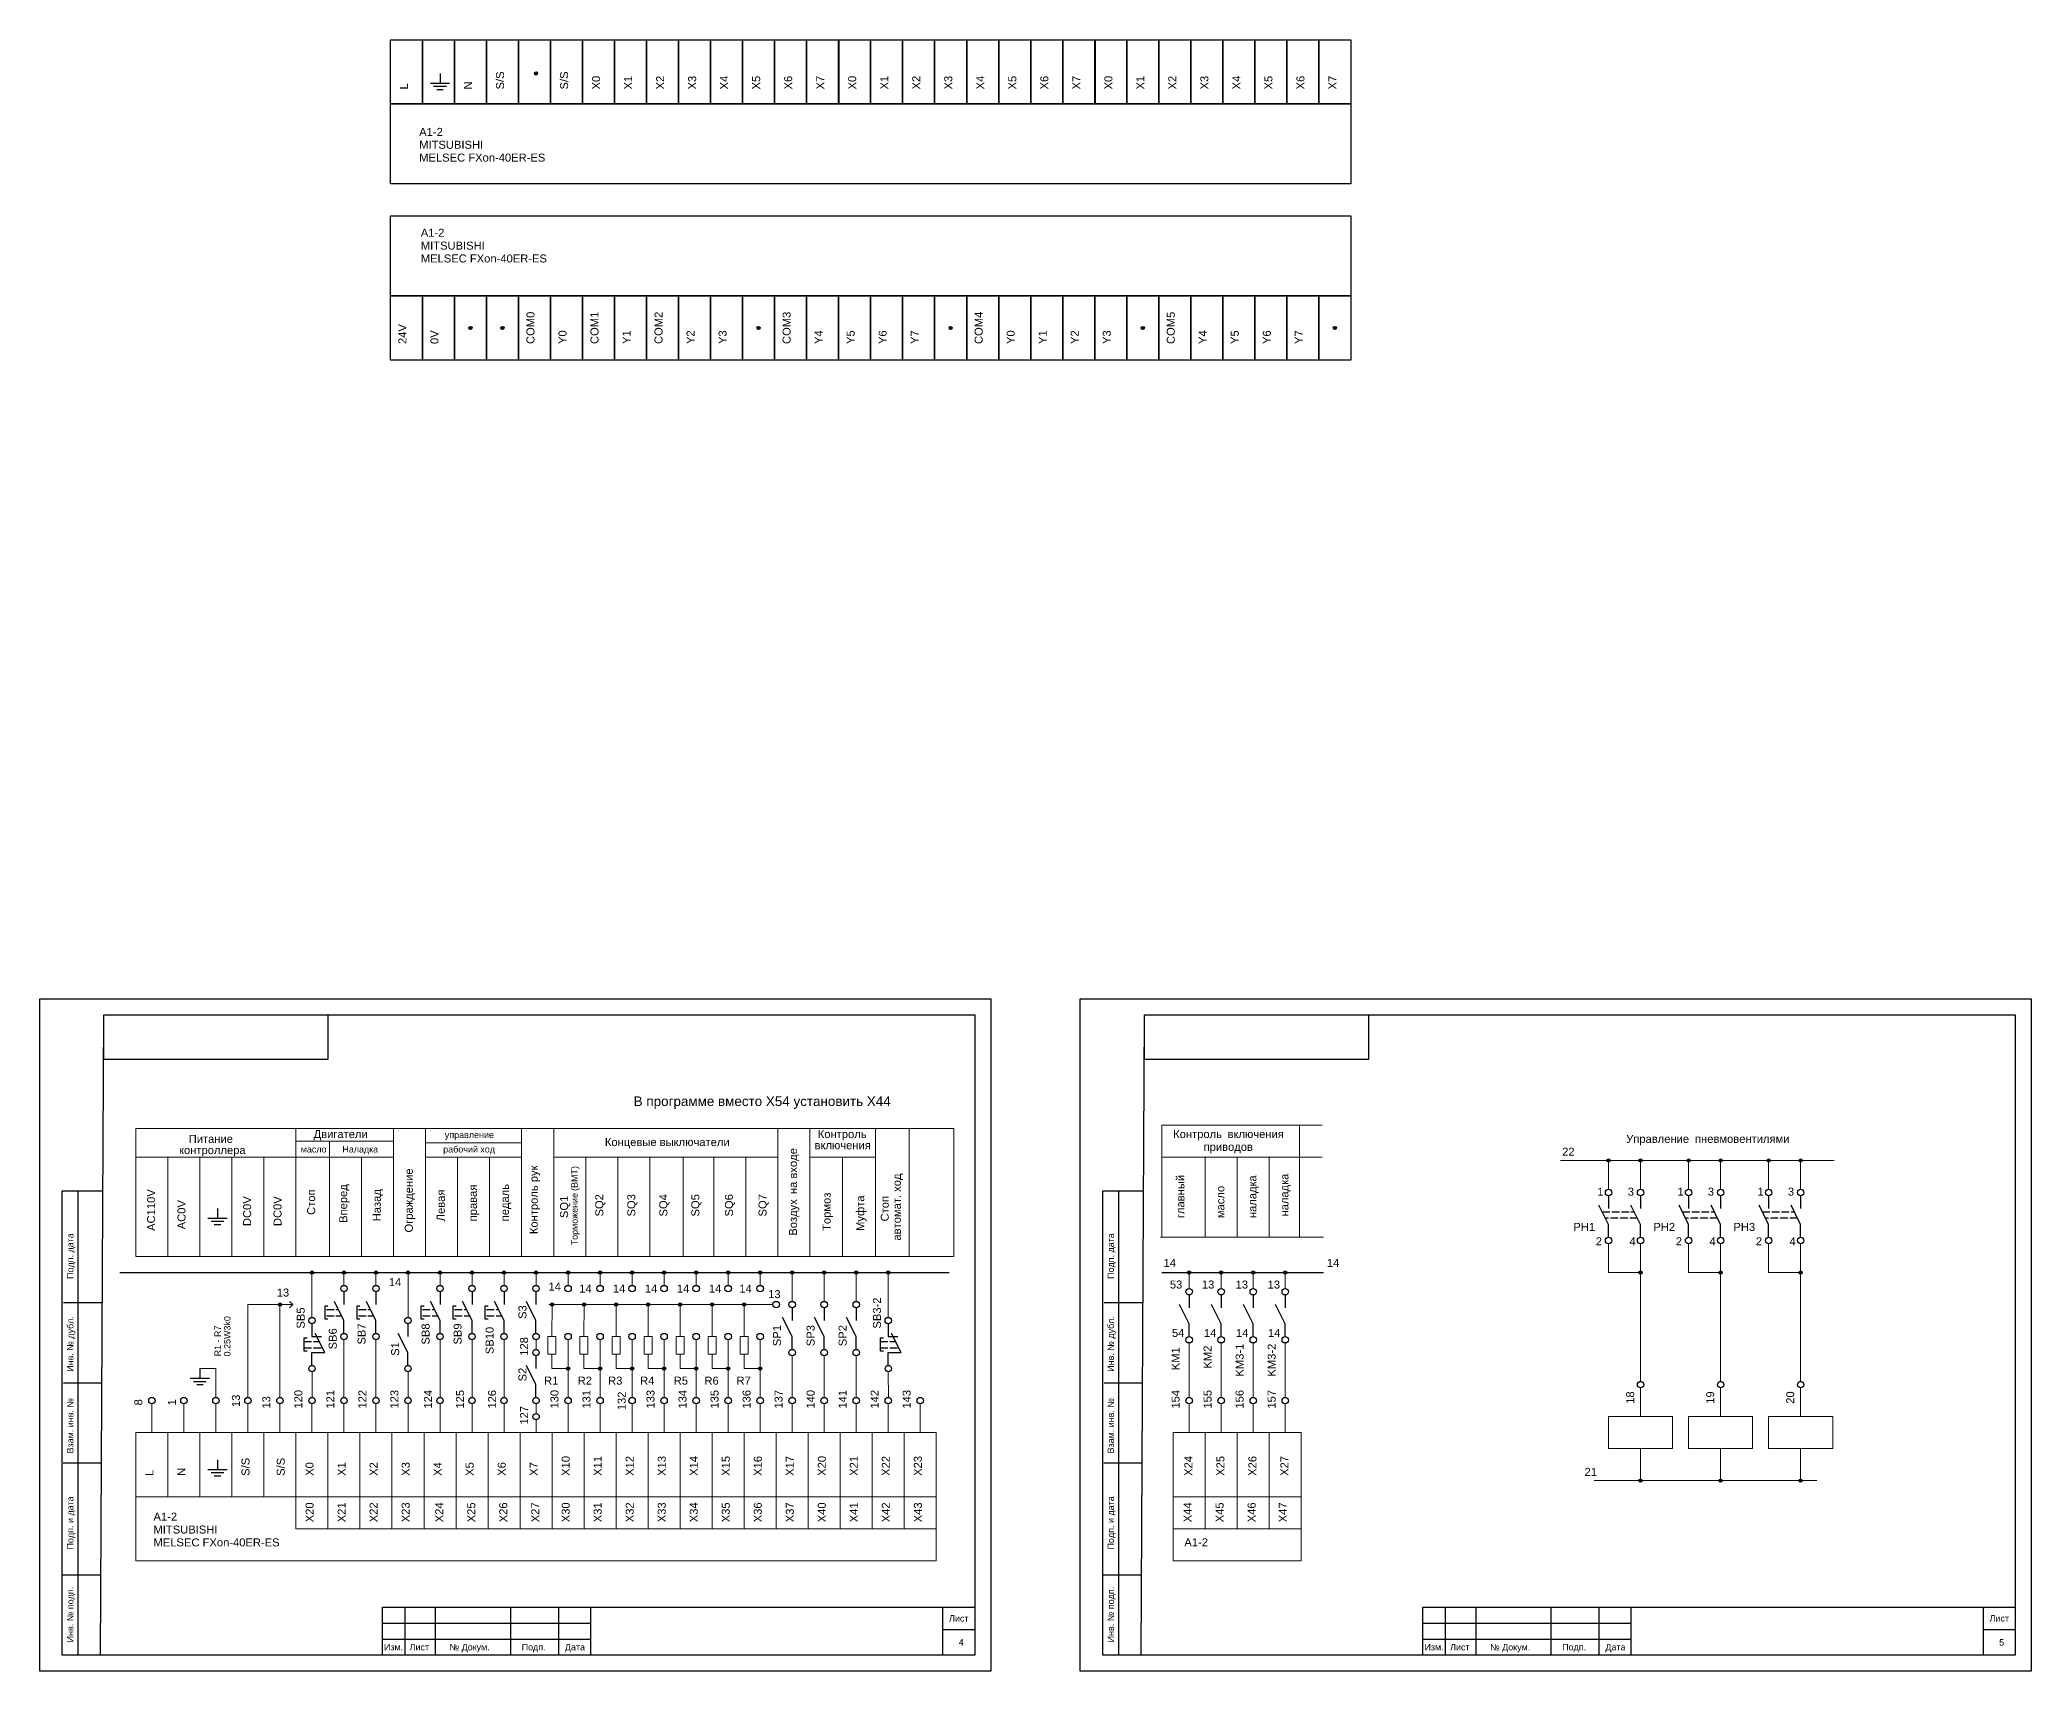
# Model space of a CAD drawing. Header units: millimetres. Extents: x 1674 to 4572, y 3039 to 4124.
# Drawn here: x 2651 to 3273, y 3614 to 4124 of the extents above; entities that cross this region are included whole.
import ezdxf

# ---------------------------------------------------------------- set-up
doc = ezdxf.new("R2010")
doc.units = ezdxf.units.MM
doc.linetypes.add('ACAD_ISO02W100', pattern=[15, 12, -3])
for name, color, linetype, lineweight in [('Аппаратура', 7, 'Continuous', 20), ('Маркировка', 7, 'Continuous', 25), ('Рамки', 7, 'Continuous', 25)]:
    doc.layers.add(name, color=color, linetype=linetype, lineweight=lineweight)
doc.styles.get("Standard").update_dxf_attribs({"font": 'arial.ttf'})

msp = doc.modelspace()

# ---------------------------------------------------------------- hatches: boundary and pattern name
h = msp.add_hatch(color=256)
h.dxf.hatch_style = 1
h.paths.add_polyline_path([(2806.5, 4113.5, 1), (2805.5, 4113.5, 1)])
h = msp.add_hatch(color=256)
h.dxf.hatch_style = 1
h.paths.add_polyline_path([(2786, 4034, 1), (2785, 4034, 1)])
h = msp.add_hatch(color=256)
h.dxf.hatch_style = 1
h.paths.add_polyline_path([(2796, 4034, 1), (2795, 4034, 1)])
h = msp.add_hatch(color=256)
h.dxf.hatch_style = 1
h.paths.add_polyline_path([(2876, 4034, 1), (2875, 4034, 1)])
h = msp.add_hatch(color=256)
h.dxf.hatch_style = 1
h.paths.add_polyline_path([(2936, 4034, 1), (2935, 4034, 1)])
h = msp.add_hatch(color=256)
h.dxf.hatch_style = 1
h.paths.add_polyline_path([(2996, 4034, 1), (2995, 4034, 1)])
h = msp.add_hatch(color=256)
h.dxf.hatch_style = 1
h.paths.add_polyline_path([(3056, 4034, 1), (3055, 4034, 1)])
h = msp.add_hatch(color=256)
h.dxf.hatch_style = 1
h.paths.add_polyline_path([(3141.5, 3774, 1), (3140.5, 3774, 1)])
h = msp.add_hatch(color=256)
h.dxf.hatch_style = 1
h.paths.add_polyline_path([(3151.5, 3774, 1), (3150.5, 3774, 1)])
h = msp.add_hatch(color=256)
h.dxf.hatch_style = 1
h.paths.add_polyline_path([(3166.5, 3774, 1), (3165.5, 3774, 1)])
h = msp.add_hatch(color=256)
h.dxf.hatch_style = 1
h.paths.add_polyline_path([(3176.5, 3774, 1), (3175.5, 3774, 1)])
h = msp.add_hatch(color=256)
h.dxf.hatch_style = 1
h.paths.add_polyline_path([(3191.5, 3774, 1), (3190.5, 3774, 1)])
h = msp.add_hatch(color=256)
h.dxf.hatch_style = 1
h.paths.add_polyline_path([(3201.5, 3774, 1), (3200.5, 3774, 1)])
h = msp.add_hatch(color=256)
h.dxf.hatch_style = 1
h.paths.add_polyline_path([(2736.5, 3739, 1), (2735.5, 3739, 1)])
h = msp.add_hatch(color=256)
h.dxf.hatch_style = 1
h.paths.add_polyline_path([(2746.5, 3739, 1), (2745.5, 3739, 1)])
h = msp.add_hatch(color=256)
h.dxf.hatch_style = 1
h.paths.add_polyline_path([(2756.5, 3739, 1), (2755.5, 3739, 1)])
h = msp.add_hatch(color=256)
h.dxf.hatch_style = 1
h.paths.add_polyline_path([(2766.5, 3739, 1), (2765.5, 3739, 1)])
h = msp.add_hatch(color=256)
h.dxf.hatch_style = 1
h.paths.add_polyline_path([(2776.5, 3739, 1), (2775.5, 3739, 1)])
h = msp.add_hatch(color=256)
h.dxf.hatch_style = 1
h.paths.add_polyline_path([(2786.5, 3739, 1), (2785.5, 3739, 1)])
h = msp.add_hatch(color=256)
h.dxf.hatch_style = 1
h.paths.add_polyline_path([(2796.5, 3739, 1), (2795.5, 3739, 1)])
h = msp.add_hatch(color=256)
h.dxf.hatch_style = 1
h.paths.add_polyline_path([(2806.5, 3739, 1), (2805.5, 3739, 1)])
h = msp.add_hatch(color=256)
h.dxf.hatch_style = 1
h.paths.add_polyline_path([(2816.5, 3739, 1), (2815.5, 3739, 1)])
h = msp.add_hatch(color=256)
h.dxf.hatch_style = 1
h.paths.add_polyline_path([(2826.5, 3739, 1), (2825.5, 3739, 1)])
h = msp.add_hatch(color=256)
h.dxf.hatch_style = 1
h.paths.add_polyline_path([(2836.5, 3739, 1), (2835.5, 3739, 1)])
h = msp.add_hatch(color=256)
h.dxf.hatch_style = 1
h.paths.add_polyline_path([(2846.5, 3739, 1), (2845.5, 3739, 1)])
h = msp.add_hatch(color=256)
h.dxf.hatch_style = 1
h.paths.add_polyline_path([(2856.5, 3739, 1), (2855.5, 3739, 1)])
h = msp.add_hatch(color=256)
h.dxf.hatch_style = 1
h.paths.add_polyline_path([(2866.5, 3739, 1), (2865.5, 3739, 1)])
h = msp.add_hatch(color=256)
h.dxf.hatch_style = 1
h.paths.add_polyline_path([(2876.5, 3739, 1), (2875.5, 3739, 1)])
h = msp.add_hatch(color=256)
h.dxf.hatch_style = 1
h.paths.add_polyline_path([(2886.5, 3739, 1), (2885.5, 3739, 1)])
h = msp.add_hatch(color=256)
h.dxf.hatch_style = 1
h.paths.add_polyline_path([(2896.5, 3739, 1), (2895.5, 3739, 1)])
h = msp.add_hatch(color=256)
h.dxf.hatch_style = 1
h.paths.add_polyline_path([(2906.5, 3739, 1), (2905.5, 3739, 1)])
h = msp.add_hatch(color=256)
h.dxf.hatch_style = 1
h.paths.add_polyline_path([(2916.5, 3739, 1), (2915.5, 3739, 1)])
h = msp.add_hatch(color=256)
h.dxf.hatch_style = 1
h.paths.add_polyline_path([(3010.5, 3739, 1), (3009.5, 3739, 1)])
h = msp.add_hatch(color=256)
h.dxf.hatch_style = 1
h.paths.add_polyline_path([(3020.5, 3739, 1), (3019.5, 3739, 1)])
h = msp.add_hatch(color=256)
h.dxf.hatch_style = 1
h.paths.add_polyline_path([(3030.5, 3739, 1), (3029.5, 3739, 1)])
h = msp.add_hatch(color=256)
h.dxf.hatch_style = 1
h.paths.add_polyline_path([(3040.5, 3739, 1), (3039.5, 3739, 1)])
h = msp.add_hatch(color=256)
h.dxf.hatch_style = 1
h.paths.add_polyline_path([(3151.5, 3739, 1), (3150.5, 3739, 1)])
h = msp.add_hatch(color=256)
h.dxf.hatch_style = 1
h.paths.add_polyline_path([(3176.5, 3739, 1), (3175.5, 3739, 1)])
h = msp.add_hatch(color=256)
h.dxf.hatch_style = 1
h.paths.add_polyline_path([(3201.5, 3739, 1), (3200.5, 3739, 1)])
h = msp.add_hatch(color=256)
h.dxf.hatch_style = 1
h.paths.add_polyline_path([(2726.5, 3729, 1), (2725.5, 3729, 1)])
h = msp.add_hatch(color=256)
h.dxf.hatch_style = 1
h.paths.add_polyline_path([(2811.5, 3729, 1), (2810.5, 3729, 1)])
h = msp.add_hatch(color=256)
h.dxf.hatch_style = 1
h.paths.add_polyline_path([(2821.5, 3729, 1), (2820.5, 3729, 1)])
h = msp.add_hatch(color=256)
h.dxf.hatch_style = 1
h.paths.add_polyline_path([(2831.5, 3729, 1), (2830.5, 3729, 1)])
h = msp.add_hatch(color=256)
h.dxf.hatch_style = 1
h.paths.add_polyline_path([(2841.5, 3729, 1), (2840.5, 3729, 1)])
h = msp.add_hatch(color=256)
h.dxf.hatch_style = 1
h.paths.add_polyline_path([(2851.5, 3729, 1), (2850.5, 3729, 1)])
h = msp.add_hatch(color=256)
h.dxf.hatch_style = 1
h.paths.add_polyline_path([(2861.5, 3729, 1), (2860.5, 3729, 1)])
h = msp.add_hatch(color=256)
h.dxf.hatch_style = 1
h.paths.add_polyline_path([(2871.5, 3729, 1), (2870.5, 3729, 1)])
h = msp.add_hatch(color=256)
h.dxf.hatch_style = 1
h.paths.add_polyline_path([(2816.5, 3709, 1), (2815.5, 3709, 1)])
h = msp.add_hatch(color=256)
h.dxf.hatch_style = 1
h.paths.add_polyline_path([(2826.5, 3709, 1), (2825.5, 3709, 1)])
h = msp.add_hatch(color=256)
h.dxf.hatch_style = 1
h.paths.add_polyline_path([(2836.5, 3709, 1), (2835.5, 3709, 1)])
h = msp.add_hatch(color=256)
h.dxf.hatch_style = 1
h.paths.add_polyline_path([(2846.5, 3709, 1), (2845.5, 3709, 1)])
h = msp.add_hatch(color=256)
h.dxf.hatch_style = 1
h.paths.add_polyline_path([(2856.5, 3709, 1), (2855.5, 3709, 1)])
h = msp.add_hatch(color=256)
h.dxf.hatch_style = 1
h.paths.add_polyline_path([(2866.5, 3709, 1), (2865.5, 3709, 1)])
h = msp.add_hatch(color=256)
h.dxf.hatch_style = 1
h.paths.add_polyline_path([(2876.5, 3709, 1), (2875.5, 3709, 1)])
h = msp.add_hatch(color=256)
h.dxf.hatch_style = 1
h.paths.add_polyline_path([(3151.5, 3674, 1), (3150.5, 3674, 1)])
h = msp.add_hatch(color=256)
h.dxf.hatch_style = 1
h.paths.add_polyline_path([(3176.5, 3674, 1), (3175.5, 3674, 1)])
h = msp.add_hatch(color=256)
h.dxf.hatch_style = 1
h.paths.add_polyline_path([(3201.5, 3674, 1), (3200.5, 3674, 1)])

# ---------------------------------------------------------------- linework, layer by layer
at = {"lineweight": 40}
for p, q in [((2900.5, 4124), (2900.5, 4104)), ((2980.5, 4124), (2980.5, 4104))]:
    msp.add_line(p, q, dxfattribs=at)
for p, q in [((2776, 4113.5), (2776, 4110.5)), ((2773, 4110.5), (2779, 4110.5)), ((2774, 4109.5), (2778, 4109.5)), ((2775, 4108.5), (2777, 4108.5)), ((2706.5, 3759), (2706.5, 3756)), ((3141, 3754), (3138, 3760)), ((3141, 3763), (3141, 3759)), ((3151, 3754), (3148, 3760)), ((3151, 3763), (3151, 3759)), ((3166, 3754), (3163, 3760)), ((3166, 3763), (3166, 3759)), ((3176, 3754), (3173, 3760)), ((3176, 3763), (3176, 3759)), ((3191, 3754), (3188, 3760)), ((3191, 3763), (3191, 3759)), ((3201, 3754), (3198, 3760)), ((3201, 3763), (3201, 3759)), ((2703.5, 3756), (2709.5, 3756)), ((2704.5, 3755), (2708.5, 3755)), ((2705.5, 3754), (2707.5, 3754)), ((3141, 3750), (3141, 3754)), ((3151, 3750), (3151, 3754)), ((3166, 3750), (3166, 3754)), ((3176, 3750), (3176, 3754)), ((3191, 3750), (3191, 3754)), ((3201, 3750), (3201, 3754)), ((2676, 3739), (2935, 3739)), ((3001.5, 3739), (3052, 3739)), ((2746, 3733), (2746, 3729)), ((2756, 3733), (2756, 3729)), ((2776, 3733), (2776, 3729)), ((2786, 3733), (2786, 3729)), ((2796, 3733), (2796, 3729)), ((2805.98, 3733), (2805.98, 3729)), ((3010, 3732), (3010, 3728)), ((3020, 3732), (3020, 3728)), ((3030, 3732), (3030, 3728)), ((3040, 3732), (3040, 3728)), ((2741, 3728.5), (2740, 3728.5)), ((2740, 3728.5), (2740, 3724.5)), ((2746, 3724), (2743, 3730)), ((2751, 3728.5), (2750, 3728.5)), ((2750, 3728.5), (2750, 3724.5)), ((2756, 3724), (2753, 3730)), ((2771, 3728.5), (2770, 3728.5)), ((2770, 3728.5), (2770, 3724.5)), ((2776, 3724), (2773, 3730)), ((2781, 3728.5), (2780, 3728.5)), ((2780, 3728.5), (2780, 3724.5)), ((2786, 3724), (2783, 3730)), ((2791, 3728.5), (2790, 3728.5)), ((2790, 3728.5), (2790, 3724.5)), ((2796, 3724), (2793, 3730)), ((2805.98, 3724), (2802.98, 3730)), ((2886, 3728), (2886, 3724)), ((2896, 3728), (2896, 3724)), ((2906, 3728), (2906, 3724)), ((3010, 3723), (3007, 3729)), ((3020, 3723), (3017, 3729)), ((3030, 3723), (3027, 3729)), ((3040, 3723), (3037, 3729)), ((2736, 3723), (2736, 3719)), ((2740, 3714), (2737, 3720)), ((2740, 3724.5), (2741, 3724.5)), ((2746, 3720), (2746, 3724)), ((2750, 3724.5), (2751, 3724.5)), ((2756, 3720), (2756, 3724)), ((2765.98, 3714), (2762.98, 3720)), ((2765.98, 3723), (2765.98, 3719)), ((2770, 3724.5), (2771, 3724.5)), ((2776, 3720), (2776, 3724)), ((2780, 3724.5), (2781, 3724.5)), ((2786, 3720), (2786, 3724)), ((2790, 3724.5), (2791, 3724.5)), ((2796, 3720), (2796, 3724)), ((2805.98, 3720), (2805.98, 3724)), ((2886, 3719), (2883, 3725)), ((2896, 3719), (2893, 3725)), ((2906, 3719), (2903, 3725)), ((2916, 3723), (2916, 3719)), ((2920, 3714), (2917, 3720)), ((3010, 3719), (3010, 3723)), ((3020, 3719), (3020, 3723)), ((3030, 3719), (3030, 3723)), ((3040, 3719), (3040, 3723)), ((2734.5, 3718.5), (2733.5, 3718.5)), ((2733.5, 3718.5), (2733.5, 3714.5)), ((2733.5, 3714.5), (2734.5, 3714.5)), ((2736, 3719), (2739, 3719)), ((2736, 3710), (2736, 3714)), ((2736, 3714), (2740, 3714)), ((2765.98, 3710), (2765.98, 3714)), ((2886, 3715), (2886, 3719)), ((2896, 3715), (2896, 3719)), ((2906, 3715), (2906, 3719)), ((2914.5, 3718.5), (2913.5, 3718.5)), ((2913.5, 3718.5), (2913.5, 3714.5)), ((2913.5, 3714.5), (2914.5, 3714.5)), ((2916, 3719), (2919, 3719)), ((2916, 3710), (2916, 3714)), ((2916, 3714), (2920, 3714)), ((2701, 3709), (2701, 3706)), ((2805.98, 3704), (2802.98, 3710)), ((2805.98, 3713), (2805.98, 3709)), ((2698, 3706), (2704, 3706)), ((2699, 3705), (2703, 3705)), ((2700, 3704), (2702, 3704)), ((2805.98, 3700), (2805.98, 3704)), ((2703.5, 3677.5), (2709.5, 3677.5)), ((2704.5, 3676.5), (2708.5, 3676.5)), ((2706.5, 3680.5), (2706.5, 3677.5)), ((2705.5, 3675.5), (2707.5, 3675.5))]:
    msp.add_line(p, q)
at = {"linetype": 'ACAD_ISO02W100', "ltscale": 0.2}
for p, q in [((2740.5, 3727.5), (2744.25, 3727.5)), ((2750.5, 3727.5), (2754.25, 3727.5)), ((2770.5, 3727.5), (2774.25, 3727.5)), ((2780.5, 3727.5), (2784.25, 3727.5)), ((2790.5, 3727.5), (2794.25, 3727.5)), ((2740.5, 3725.5), (2745.25, 3725.5)), ((2750.5, 3725.5), (2755.25, 3725.5)), ((2770.5, 3725.5), (2775.25, 3725.5)), ((2780.5, 3725.5), (2785.25, 3725.5)), ((2790.5, 3725.5), (2795.25, 3725.5)), ((2733.5, 3717.5), (2738.25, 3717.5)), ((2733.5, 3715.5), (2739.25, 3715.5)), ((2913.5, 3717.5), (2918.25, 3717.5)), ((2913.5, 3715.5), (2919.25, 3715.5))]:
    msp.add_line(p, q, dxfattribs=at)
for points in [[(2760.5, 4124), (2770.5, 4124), (2770.5, 4104), (2760.5, 4104)], [(2770.5, 4124), (2780.5, 4124), (2780.5, 4104), (2770.5, 4104)], [(2780.5, 4124), (2790.5, 4124), (2790.5, 4104), (2780.5, 4104)], [(2790.5, 4124), (2800.5, 4124), (2800.5, 4104), (2790.5, 4104)], [(2800.5, 4124), (2810.5, 4124), (2810.5, 4104), (2800.5, 4104)], [(2810.5, 4124), (2820.5, 4124), (2820.5, 4104), (2810.5, 4104)], [(2820.5, 4124), (2830.5, 4124), (2830.5, 4104), (2820.5, 4104)], [(2830.5, 4124), (2840.5, 4124), (2840.5, 4104), (2830.5, 4104)], [(2840.5, 4124), (2850.5, 4124), (2850.5, 4104), (2840.5, 4104)], [(2850.5, 4124), (2860.5, 4124), (2860.5, 4104), (2850.5, 4104)], [(2860.5, 4124), (2870.5, 4124), (2870.5, 4104), (2860.5, 4104)], [(2870.5, 4124), (2880.5, 4124), (2880.5, 4104), (2870.5, 4104)], [(2880.5, 4124), (2890.5, 4124), (2890.5, 4104), (2880.5, 4104)], [(2890.5, 4124), (2900.5, 4124), (2900.5, 4104), (2890.5, 4104)], [(2900.5, 4124), (2910.5, 4124), (2910.5, 4104), (2900.5, 4104)], [(2910.5, 4124), (2920.5, 4124), (2920.5, 4104), (2910.5, 4104)], [(2920.5, 4124), (2930.5, 4124), (2930.5, 4104), (2920.5, 4104)], [(2930.5, 4124), (2940.5, 4124), (2940.5, 4104), (2930.5, 4104)], [(2940.5, 4124), (2950.5, 4124), (2950.5, 4104), (2940.5, 4104)], [(2950.5, 4124), (2960.5, 4124), (2960.5, 4104), (2950.5, 4104)], [(2960.5, 4124), (2970.5, 4124), (2970.5, 4104), (2960.5, 4104)], [(2970.5, 4124), (2980.5, 4124), (2980.5, 4104), (2970.5, 4104)], [(2980.5, 4124), (2990.5, 4124), (2990.5, 4104), (2980.5, 4104)], [(2990.5, 4124), (3000.5, 4124), (3000.5, 4104), (2990.5, 4104)], [(3000.5, 4124), (3010.5, 4124), (3010.5, 4104), (3000.5, 4104)], [(3010.5, 4124), (3020.5, 4124), (3020.5, 4104), (3010.5, 4104)], [(3020.5, 4124), (3030.5, 4124), (3030.5, 4104), (3020.5, 4104)], [(3030.5, 4124), (3040.5, 4124), (3040.5, 4104), (3030.5, 4104)], [(3040.5, 4124), (3050.5, 4124), (3050.5, 4104), (3040.5, 4104)], [(3050.5, 4124), (3060.5, 4124), (3060.5, 4104), (3050.5, 4104)], [(2760.5, 4104), (3060.5, 4104), (3060.5, 4079), (2760.5, 4079)], [(3060.5, 4044), (2760.5, 4044), (2760.5, 4069), (3060.5, 4069)], [(2770.5, 4024), (2760.5, 4024), (2760.5, 4044), (2770.5, 4044)], [(2780.5, 4024), (2770.5, 4024), (2770.5, 4044), (2780.5, 4044)], [(2790.5, 4024), (2780.5, 4024), (2780.5, 4044), (2790.5, 4044)], [(2800.5, 4024), (2790.5, 4024), (2790.5, 4044), (2800.5, 4044)], [(2810.5, 4024), (2800.5, 4024), (2800.5, 4044), (2810.5, 4044)], [(2820.5, 4024), (2810.5, 4024), (2810.5, 4044), (2820.5, 4044)], [(2830.5, 4024), (2820.5, 4024), (2820.5, 4044), (2830.5, 4044)], [(2840.5, 4024), (2830.5, 4024), (2830.5, 4044), (2840.5, 4044)], [(2850.5, 4024), (2840.5, 4024), (2840.5, 4044), (2850.5, 4044)], [(2860.5, 4024), (2850.5, 4024), (2850.5, 4044), (2860.5, 4044)], [(2870.5, 4024), (2860.5, 4024), (2860.5, 4044), (2870.5, 4044)], [(2880.5, 4024), (2870.5, 4024), (2870.5, 4044), (2880.5, 4044)], [(2890.5, 4024), (2880.5, 4024), (2880.5, 4044), (2890.5, 4044)], [(2900.5, 4024), (2890.5, 4024), (2890.5, 4044), (2900.5, 4044)], [(2910.5, 4024), (2900.5, 4024), (2900.5, 4044), (2910.5, 4044)], [(2920.5, 4024), (2910.5, 4024), (2910.5, 4044), (2920.5, 4044)], [(2930.5, 4024), (2920.5, 4024), (2920.5, 4044), (2930.5, 4044)], [(2940.5, 4024), (2930.5, 4024), (2930.5, 4044), (2940.5, 4044)], [(2950.5, 4024), (2940.5, 4024), (2940.5, 4044), (2950.5, 4044)], [(2960.5, 4024), (2950.5, 4024), (2950.5, 4044), (2960.5, 4044)], [(2970.5, 4024), (2960.5, 4024), (2960.5, 4044), (2970.5, 4044)], [(2980.5, 4024), (2970.5, 4024), (2970.5, 4044), (2980.5, 4044)], [(2990.5, 4024), (2980.5, 4024), (2980.5, 4044), (2990.5, 4044)], [(3000.5, 4024), (2990.5, 4024), (2990.5, 4044), (3000.5, 4044)], [(3010.5, 4024), (3000.5, 4024), (3000.5, 4044), (3010.5, 4044)], [(3020.5, 4024), (3010.5, 4024), (3010.5, 4044), (3020.5, 4044)], [(3030.5, 4024), (3020.5, 4024), (3020.5, 4044), (3030.5, 4044)], [(3040.5, 4024), (3030.5, 4024), (3030.5, 4044), (3040.5, 4044)], [(3050.5, 4024), (3040.5, 4024), (3040.5, 4044), (3050.5, 4044)], [(3060.5, 4024), (3050.5, 4024), (3050.5, 4044), (3060.5, 4044)]]:
    msp.add_lwpolyline(points, close=True)
for points in [[(3139, 3758), (3149, 3758)], [(3164, 3758), (3174, 3758)], [(3189, 3758), (3199, 3758)], [(3150, 3756), (3140, 3756)], [(3175, 3756), (3165, 3756)], [(3200, 3756), (3190, 3756)]]:
    msp.add_lwpolyline(points, dxfattribs=at)
for centre, radius in [((2806, 4113.5), 0.5), ((2785.5, 4034), 0.5), ((2795.5, 4034), 0.5), ((2875.5, 4034), 0.5), ((2935.5, 4034), 0.5), ((2995.5, 4034), 0.5), ((3055.5, 4034), 0.5), ((3141, 3774), 0.5), ((3151, 3774), 0.5), ((3166, 3774), 0.5), ((3176, 3774), 0.5), ((3191, 3774), 0.5), ((3201, 3774), 0.5), ((3141, 3764), 1), ((3151, 3764), 1), ((3166, 3764), 1), ((3176, 3764), 1), ((3191, 3764), 1), ((3201, 3764), 1), ((3141, 3749), 1), ((3151, 3749), 1), ((3166, 3749), 1), ((3176, 3749), 1), ((3191, 3749), 1), ((3201, 3749), 1), ((2736, 3739), 0.5), ((2746, 3739), 0.5), ((2756, 3739), 0.5), ((2766, 3739), 0.5), ((2776, 3739), 0.5), ((2786, 3739), 0.5), ((2796, 3739), 0.5), ((2806, 3739), 0.5), ((2816, 3739), 0.5), ((2826, 3739), 0.5), ((2836, 3739), 0.5), ((2846, 3739), 0.5), ((2856, 3739), 0.5), ((2866, 3739), 0.5), ((2876, 3739), 0.5), ((2886, 3739), 0.5), ((2896, 3739), 0.5), ((2906, 3739), 0.5), ((2916, 3739), 0.5), ((3010, 3739), 0.5), ((3020, 3739), 0.5), ((3030, 3739), 0.5), ((3040, 3739), 0.5), ((3151, 3739), 0.5), ((3176, 3739), 0.5), ((3201, 3739), 0.5), ((2746, 3734), 1), ((2756, 3734), 1), ((2776, 3734), 1), ((2786, 3734), 1), ((2796, 3734), 1), ((2805.98, 3734), 1), ((2816, 3734), 1), ((2826, 3734), 1), ((2836, 3734), 1), ((2846, 3734), 1), ((2856, 3734), 1), ((2866, 3734), 1), ((2876, 3734), 1), ((3010, 3733), 1), ((3020, 3733), 1), ((3030, 3733), 1), ((3040, 3733), 1), ((2726, 3729), 0.5), ((2811, 3729), 0.5), ((2821, 3729), 0.5), ((2831, 3729), 0.5), ((2841, 3729), 0.5), ((2851, 3729), 0.5), ((2861, 3729), 0.5), ((2871, 3729), 0.5), ((2881, 3729), 1), ((2886, 3729), 1), ((2896, 3729), 1), ((2906, 3729), 1), ((2736, 3724), 1), ((2746, 3719), 1), ((2756, 3719), 1), ((2765.98, 3724), 1), ((2776, 3719), 1), ((2786, 3719), 1), ((2796, 3719), 1), ((2806, 3719), 1), ((2816, 3719), 1), ((2826, 3719), 1), ((2836, 3719), 1), ((2846, 3719), 1), ((2856, 3719), 1), ((2866, 3719), 1), ((2876, 3719), 1), ((2916, 3724), 1), ((2805.98, 3714), 1), ((2886, 3714), 1), ((2896, 3714), 1), ((2906, 3714), 1), ((3010, 3718), 1), ((3020, 3718), 1), ((3030, 3718), 1), ((3040, 3718), 1), ((2736.02, 3709), 1), ((2766, 3709), 1), ((2816, 3709), 0.5), ((2826, 3709), 0.5), ((2836, 3709), 0.5), ((2846, 3709), 0.5), ((2856, 3709), 0.5), ((2866, 3709), 0.5), ((2876, 3709), 0.5), ((2916.02, 3709), 1), ((3151, 3704), 1), ((3176, 3704), 1), ((3201, 3704), 1), ((2686, 3699), 1), ((2696, 3699), 1), ((2706, 3699), 1), ((2716, 3699), 1), ((2726, 3699), 1), ((2736, 3699), 1), ((2746, 3699), 1), ((2756, 3699), 1), ((2766, 3699), 1), ((2776, 3699), 1), ((2786, 3699), 1), ((2796, 3699), 1), ((2806, 3699), 1), ((2806, 3694), 1), ((2816, 3699), 1), ((2826, 3699), 1), ((2836, 3699), 1), ((2846, 3699), 1), ((2856, 3699), 1), ((2866, 3699), 1), ((2876, 3699), 1), ((2886, 3699), 1), ((2896, 3699), 1), ((2906, 3699), 1), ((2916, 3699), 1), ((2926, 3699), 1), ((3010, 3699), 1), ((3020, 3699), 1), ((3030, 3699), 1), ((3040, 3699), 1), ((3151, 3674), 0.5), ((3176, 3674), 0.5), ((3201, 3674), 0.5)]:
    msp.add_circle(centre, radius)
at = {"layer": 'Аппаратура'}
for p, q in [((2681, 3784), (2936.5, 3784)), ((2681, 3744), (2681, 3784)), ((2681, 3744), (2681, 3784)), ((2731, 3744), (2731, 3784)), ((2761.5, 3744), (2761.5, 3784)), ((2771.5, 3744), (2771.5, 3784)), ((2801.5, 3744), (2801.5, 3784)), ((2811.5, 3744), (2811.5, 3784)), ((2881.5, 3744), (2881.5, 3784)), ((2891.5, 3744), (2891.5, 3784)), ((2912, 3744), (2912, 3784)), ((2922.5, 3744), (2922.5, 3784)), ((2936.5, 3744), (2936.5, 3784)), ((3001.5, 3785), (3051.5, 3785)), ((3001.5, 3785), (3001.5, 3750)), ((3044.5, 3750), (3044.5, 3785)), ((2731, 3780), (2761.5, 3780)), ((2741.5, 3744), (2741.5, 3780)), ((2771.5, 3779.5), (2801.5, 3779.5)), ((2681, 3775), (2761.5, 3775)), ((2691, 3744), (2691, 3775)), ((2701, 3744), (2701, 3775)), ((2711, 3744), (2711, 3775)), ((2721, 3744), (2721, 3775)), ((2751.5, 3744), (2751.5, 3775)), ((2771.5, 3775), (2801.5, 3775)), ((2781.5, 3744), (2781.5, 3775)), ((2791.5, 3744), (2791.5, 3775)), ((2811.5, 3775), (2881.5, 3775)), ((2821.5, 3744), (2821.5, 3775)), ((2831.5, 3744), (2831.5, 3775)), ((2841.5, 3744), (2841.5, 3775)), ((2852, 3744), (2852, 3775)), ((2861.5, 3744), (2861.5, 3775)), ((2871.5, 3744), (2871.5, 3775)), ((2891.5, 3775), (2912, 3775)), ((2901.75, 3744), (2901.75, 3775)), ((3001.5, 3775), (3051.5, 3775)), ((3015, 3750), (3015, 3775)), ((3025, 3750), (3025, 3775)), ((3035, 3750), (3035, 3775)), ((3126, 3774), (3211.5, 3774)), ((3141, 3765), (3141, 3774)), ((3151, 3765), (3151, 3774)), ((3166, 3765), (3166, 3774)), ((3176, 3765), (3176, 3774)), ((3191, 3765), (3191, 3774)), ((3201, 3765), (3201, 3774)), ((3001, 3750), (3052, 3750)), ((3141, 3748), (3141, 3739)), ((3151, 3705), (3151, 3748)), ((3166, 3748), (3166, 3739)), ((3176, 3705), (3176, 3748)), ((3191, 3748), (3191, 3739)), ((3201, 3705), (3201, 3748)), ((2681, 3744), (2936.5, 3744)), ((2736, 3725), (2736, 3739)), ((2746, 3735), (2746, 3739)), ((2756, 3735), (2756, 3739)), ((2766, 3725), (2766, 3739)), ((2776, 3735), (2776, 3739)), ((2786, 3735), (2786, 3739)), ((2796, 3735), (2796, 3739)), ((2806, 3735), (2806, 3739)), ((2816, 3735), (2816, 3739)), ((2826, 3735), (2826, 3739)), ((2836, 3735), (2836, 3739)), ((2846, 3735), (2846, 3739)), ((2856, 3735), (2856, 3739)), ((2866, 3735), (2866, 3739)), ((2876, 3735), (2876, 3739)), ((2886, 3730), (2886, 3738.5)), ((2896, 3730), (2896, 3738.5)), ((2906, 3730), (2906, 3738.5)), ((2916, 3725), (2916, 3739)), ((3010, 3734), (3010, 3738.5)), ((3020, 3734), (3020, 3738.5)), ((3030, 3734), (3030, 3738.5)), ((3040, 3734), (3040, 3738.5)), ((3141, 3739), (3151, 3739)), ((3166, 3739), (3176, 3739)), ((3191, 3739), (3201, 3739)), ((2716, 3700), (2716, 3729)), ((2716, 3729), (2730, 3729)), ((2726, 3700), (2726, 3729)), ((2730, 3729), (2729, 3730)), ((2730, 3729), (2729, 3728)), ((2729, 3728), (2729, 3728)), ((2810, 3729), (2880, 3729)), ((2810.97, 3719), (2811, 3729)), ((2820.97, 3719), (2821, 3729)), ((2830.97, 3719), (2831, 3729)), ((2840.97, 3719), (2841, 3729)), ((2850.97, 3719), (2851, 3729)), ((2860.97, 3719), (2861, 3729)), ((2870.97, 3719), (2871, 3729)), ((2746, 3718), (2746, 3700)), ((2756, 3718), (2756, 3700)), ((2776, 3718), (2776, 3700)), ((2786, 3718), (2786, 3700)), ((2796, 3718), (2796, 3700)), ((2806, 3715), (2806, 3718)), ((2810.97, 3713.5), (2810.97, 3709)), ((2816, 3718), (2816, 3700)), ((2820.97, 3713.5), (2820.97, 3709)), ((2826, 3718), (2826, 3700)), ((2830.97, 3713.5), (2830.97, 3709)), ((2836, 3718), (2836, 3700)), ((2840.97, 3713.5), (2840.97, 3709)), ((2846, 3718), (2846, 3700)), ((2850.97, 3713.5), (2850.97, 3709)), ((2856, 3718), (2856, 3700)), ((2860.97, 3713.5), (2860.97, 3709)), ((2866, 3718), (2866, 3700)), ((2870.97, 3713.5), (2870.97, 3709)), ((2876, 3718), (2876, 3700)), ((3010, 3717), (3010, 3700)), ((3020, 3717), (3020, 3700)), ((3030, 3717), (3030, 3700)), ((3040, 3717), (3040, 3700)), ((2706, 3709), (2701, 3709)), ((2706, 3700), (2706, 3709)), ((2736.02, 3708), (2736.05, 3699.89)), ((2766, 3700), (2766, 3708)), ((2810.97, 3709), (2816, 3709)), ((2820.97, 3709), (2826, 3709)), ((2830.97, 3709), (2836, 3709)), ((2840.97, 3709), (2846, 3709)), ((2850.97, 3709), (2856, 3709)), ((2860.97, 3709), (2866, 3709)), ((2870.97, 3709), (2876, 3709)), ((2886, 3713), (2886, 3700)), ((2896, 3713), (2896, 3700)), ((2906, 3713), (2906, 3700)), ((2916, 3708), (2916.05, 3699.89)), ((3151, 3694), (3151, 3703)), ((3176, 3694), (3176, 3703)), ((3201, 3694), (3201, 3703)), ((2686, 3689), (2686, 3698)), ((2696, 3689), (2696, 3698)), ((2706, 3689), (2706, 3698)), ((2716, 3689), (2716, 3698)), ((2726, 3689), (2726, 3698)), ((2736, 3689), (2736, 3698)), ((2746, 3689), (2746, 3698)), ((2756, 3689), (2756, 3698)), ((2766, 3689), (2766, 3698)), ((2776, 3689), (2776, 3698)), ((2786, 3689), (2786, 3698)), ((2796, 3689), (2796, 3698)), ((2806, 3695), (2806, 3698)), ((2806, 3695), (2806, 3698)), ((2806, 3695), (2806, 3698)), ((2816, 3689), (2816, 3698)), ((2826, 3689), (2826, 3698)), ((2836, 3689), (2836, 3698)), ((2846, 3689), (2846, 3698)), ((2856, 3689), (2856, 3698)), ((2866, 3689), (2866, 3698)), ((2876, 3689), (2876, 3698)), ((2886, 3689), (2886, 3698)), ((2896, 3689), (2896, 3698)), ((2906, 3689), (2906, 3698)), ((2916, 3689), (2916, 3698)), ((2926, 3689), (2926, 3698)), ((3010, 3689), (3010, 3698)), ((3020, 3689), (3020, 3698)), ((3030, 3689), (3030, 3698)), ((3040, 3689), (3040, 3698)), ((2806, 3689), (2806, 3693)), ((3151, 3684), (3151, 3674)), ((3176, 3684), (3176, 3674)), ((3201, 3684), (3201, 3674)), ((3136.5, 3674), (3206, 3674))]:
    msp.add_line(p, q, dxfattribs=at)
for points in [[(2809.72, 3719), (2812.22, 3719), (2812.22, 3713.5), (2809.72, 3713.5)], [(2819.72, 3719), (2822.22, 3719), (2822.22, 3713.5), (2819.72, 3713.5)], [(2829.72, 3719), (2832.22, 3719), (2832.22, 3713.5), (2829.72, 3713.5)], [(2839.72, 3719), (2842.22, 3719), (2842.22, 3713.5), (2839.72, 3713.5)], [(2849.72, 3719), (2852.22, 3719), (2852.22, 3713.5), (2849.72, 3713.5)], [(2859.72, 3719), (2862.22, 3719), (2862.22, 3713.5), (2859.72, 3713.5)], [(2869.72, 3719), (2872.22, 3719), (2872.22, 3713.5), (2869.72, 3713.5)], [(2681, 3669), (2691, 3669), (2691, 3689), (2681, 3689)], [(2691, 3669), (2701, 3669), (2701, 3689), (2691, 3689)], [(2701, 3669), (2711, 3669), (2711, 3689), (2701, 3689)], [(2711, 3669), (2721, 3669), (2721, 3689), (2711, 3689)], [(2721, 3669), (2731, 3669), (2731, 3689), (2721, 3689)], [(2731, 3669), (2741, 3669), (2741, 3689), (2731, 3689)], [(2741, 3669), (2751, 3669), (2751, 3689), (2741, 3689)], [(2751, 3669), (2761, 3669), (2761, 3689), (2751, 3689)], [(2761, 3669), (2771, 3669), (2771, 3689), (2761, 3689)], [(2771, 3669), (2781, 3669), (2781, 3689), (2771, 3689)], [(2781, 3669), (2791, 3669), (2791, 3689), (2781, 3689)], [(2791, 3669), (2801, 3669), (2801, 3689), (2791, 3689)], [(2801, 3669), (2811, 3669), (2811, 3689), (2801, 3689)], [(2811, 3669), (2821, 3669), (2821, 3689), (2811, 3689)], [(2821, 3669), (2831, 3669), (2831, 3689), (2821, 3689)], [(2831, 3669), (2841, 3669), (2841, 3689), (2831, 3689)], [(2841, 3669), (2851, 3669), (2851, 3689), (2841, 3689)], [(2851, 3669), (2861, 3669), (2861, 3689), (2851, 3689)], [(2861, 3669), (2871, 3669), (2871, 3689), (2861, 3689)], [(2871, 3669), (2881, 3669), (2881, 3689), (2871, 3689)], [(2881, 3669), (2891, 3669), (2891, 3689), (2881, 3689)], [(2891, 3669), (2901, 3669), (2901, 3689), (2891, 3689)], [(2901, 3669), (2911, 3669), (2911, 3689), (2901, 3689)], [(2911, 3669), (2921, 3669), (2921, 3689), (2911, 3689)], [(2921, 3669), (2931, 3669), (2931, 3689), (2921, 3689)], [(3005, 3669), (3015, 3669), (3015, 3689), (3005, 3689)], [(3015, 3669), (3025, 3669), (3025, 3689), (3015, 3689)], [(3025, 3669), (3035, 3669), (3035, 3689), (3025, 3689)], [(3035, 3669), (3045, 3669), (3045, 3689), (3035, 3689)], [(3141, 3694), (3161, 3694), (3161, 3684), (3141, 3684)], [(3166, 3694), (3186, 3694), (3186, 3684), (3166, 3684)], [(3191, 3694), (3211, 3694), (3211, 3684), (3191, 3684)], [(2681, 3669), (2931, 3669), (2931, 3649), (2681, 3649)], [(2731, 3659), (2741, 3659), (2741, 3669), (2731, 3669)], [(2741, 3659), (2751, 3659), (2751, 3669), (2741, 3669)], [(2751, 3659), (2761, 3659), (2761, 3669), (2751, 3669)], [(2761, 3659), (2771, 3659), (2771, 3669), (2761, 3669)], [(2771, 3659), (2781, 3659), (2781, 3669), (2771, 3669)], [(2781, 3659), (2791, 3659), (2791, 3669), (2781, 3669)], [(2791, 3659), (2801, 3659), (2801, 3669), (2791, 3669)], [(2801, 3659), (2811, 3659), (2811, 3669), (2801, 3669)], [(2811, 3659), (2821, 3659), (2821, 3669), (2811, 3669)], [(2821, 3659), (2831, 3659), (2831, 3669), (2821, 3669)], [(2831, 3659), (2841, 3659), (2841, 3669), (2831, 3669)], [(2841, 3659), (2851, 3659), (2851, 3669), (2841, 3669)], [(2851, 3659), (2861, 3659), (2861, 3669), (2851, 3669)], [(2861, 3659), (2871, 3659), (2871, 3669), (2861, 3669)], [(2871, 3659), (2881, 3659), (2881, 3669), (2871, 3669)], [(2881, 3659), (2891, 3659), (2891, 3669), (2881, 3669)], [(2891, 3659), (2901, 3659), (2901, 3669), (2891, 3669)], [(2901, 3659), (2911, 3659), (2911, 3669), (2901, 3669)], [(2911, 3659), (2921, 3659), (2921, 3669), (2911, 3669)], [(2921, 3659), (2931, 3659), (2931, 3669), (2921, 3669)], [(3005, 3669), (3045, 3669), (3045, 3649), (3005, 3649)], [(3005, 3659), (3015, 3659), (3015, 3669), (3005, 3669)], [(3015, 3659), (3025, 3659), (3025, 3669), (3015, 3669)], [(3025, 3659), (3035, 3659), (3035, 3669), (3025, 3669)], [(3035, 3659), (3045, 3659), (3045, 3669), (3035, 3669)]]:
    msp.add_lwpolyline(points, close=True, dxfattribs=at)
at = {"layer": 'Рамки'}
for p, q in [((2670, 3619.5), (2671, 3819.5)), ((2671, 3819.5), (2943, 3819.5)), ((2943, 3819.5), (2943, 3619.5)), ((2995, 3619.5), (2996, 3819.5)), ((2996, 3819.5), (3268, 3819.5)), ((3268, 3819.5), (3268, 3619.5)), ((2658, 3764.5), (2670.72, 3764.5)), ((2658, 3619.5), (2658, 3764.5)), ((2663, 3619.5), (2663, 3764.5)), ((2983, 3764.5), (2995.72, 3764.5)), ((2983, 3619.5), (2983, 3764.5)), ((2988, 3619.5), (2988, 3764.5)), ((2670.42, 3729.5), (2658.42, 3729.5)), ((2995.42, 3729.5), (2983.42, 3729.5)), ((2670.42, 3704.5), (2658.42, 3704.5)), ((2995.42, 3704.5), (2983.42, 3704.5)), ((2670.3, 3679.5), (2658.3, 3679.5)), ((2995.3, 3679.5), (2983.3, 3679.5)), ((2670.12, 3644.5), (2658.12, 3644.5)), ((2670.12, 3644.5), (2658.12, 3644.5)), ((2670.12, 3644.5), (2658.12, 3644.5)), ((2995.12, 3644.5), (2983.12, 3644.5)), ((2995.12, 3644.5), (2983.12, 3644.5)), ((2995.12, 3644.5), (2983.12, 3644.5)), ((2765, 3634.5), (2765, 3619.5)), ((2774.5, 3634.5), (2774.5, 3619.5)), ((2798, 3634.5), (2798, 3619.5)), ((2813, 3634.5), (2813, 3619.5)), ((2933, 3634.5), (2933, 3619.5)), ((3090, 3634.5), (3090, 3619.5)), ((3099.5, 3634.5), (3099.5, 3619.5)), ((3123, 3634.5), (3123, 3619.5)), ((3138, 3634.5), (3138, 3619.5)), ((3258, 3634.5), (3258, 3619.5)), ((2758, 3629.5), (2823, 3629.5)), ((2933, 3627.5), (2943, 3627.5)), ((3083, 3629.5), (3148, 3629.5)), ((3258, 3627.5), (3268, 3627.5)), ((2758, 3624.5), (2823, 3624.5)), ((3083, 3624.5), (3148, 3624.5)), ((2670, 3619.5), (2658, 3619.5)), ((2943, 3619.5), (2670, 3619.5)), ((2995, 3619.5), (2983, 3619.5)), ((3268, 3619.5), (2995, 3619.5))]:
    msp.add_line(p, q, dxfattribs=at)
for points in [[(2651, 3824.5), (2948, 3824.5), (2948, 3614.5), (2651, 3614.5)], [(2671, 3819.5), (2741, 3819.5), (2741, 3805.5), (2671, 3805.5)], [(2976, 3824.5), (3273, 3824.5), (3273, 3614.5), (2976, 3614.5)], [(2996, 3819.5), (3066, 3819.5), (3066, 3805.5), (2996, 3805.5)], [(2758, 3619.5), (2758, 3634.5), (2943, 3634.5), (2943, 3619.5)], [(2758, 3634.5), (2823, 3634.5), (2823, 3619.5), (2758, 3619.5)], [(3083, 3619.5), (3083, 3634.5), (3268, 3634.5), (3268, 3619.5)], [(3083, 3634.5), (3148, 3634.5), (3148, 3619.5), (3083, 3619.5)]]:
    msp.add_lwpolyline(points, close=True, dxfattribs=at)

# ---------------------------------------------------------------- texts
for s, height, p in [('S/S', 2.5, (2796, 4108.5)), ('S/S', 2.5, (2816, 4108.5)), ('X0', 2.5, (2826, 4108.5)), ('X1', 2.5, (2836, 4108.5)), ('X2', 2.5, (2846, 4108.5)), ('X3', 2.5, (2856, 4108.5)), ('X4', 2.5, (2866, 4108.5)), ('X5', 2.5, (2876, 4108.5)), ('X6', 2.5, (2886, 4108.5)), ('X7', 2.5, (2896, 4108.5)), ('X0', 2.5, (2906, 4108.5)), ('X1', 2.5, (2916, 4108.5)), ('X2', 2.5, (2926, 4108.5)), ('X3', 2.5, (2936, 4108.5)), ('X4', 2.5, (2946, 4108.5)), ('X5', 2.5, (2956, 4108.5)), ('X6', 2.5, (2966, 4108.5)), ('X7', 2.5, (2976, 4108.5)), ('X0', 2.5, (2986, 4108.5)), ('X1', 2.5, (2996, 4108.5)), ('X2', 2.5, (3006, 4108.5)), ('X3', 2.5, (3016, 4108.5)), ('X4', 2.5, (3026, 4108.5)), ('X5', 2.5, (3036, 4108.5)), ('X6', 2.5, (3046, 4108.5)), ('X7', 2.5, (3056, 4108.5)), ('L', 2.5, (2766, 4108.5)), ('N', 2.5, (2786, 4108.5)), ('COM0', 2.5, (2805.5, 4029)), ('COM1', 2.5, (2825.5, 4029)), ('COM2', 2.5, (2845.5, 4029)), ('COM3', 2.5, (2885.5, 4029)), ('COM4', 2.5, (2945.5, 4029)), ('COM5', 2.5, (3005.5, 4029)), ('24V', 2.5, (2765.5, 4029)), ('0V', 2.5, (2775.5, 4029)), ('Y0', 2.5, (2815.5, 4029)), ('Y1', 2.5, (2835.5, 4029)), ('Y2', 2.5, (2855.5, 4029)), ('Y3', 2.5, (2865.5, 4029)), ('Y4', 2.5, (2895.5, 4029)), ('Y5', 2.5, (2905.5, 4029)), ('Y6', 2.5, (2915.5, 4029)), ('Y7', 2.5, (2925.5, 4029)), ('Y0', 2.5, (2955.5, 4029)), ('Y1', 2.5, (2965.5, 4029)), ('Y2', 2.5, (2975.5, 4029)), ('Y3', 2.5, (2985.5, 4029)), ('Y4', 2.5, (3015.5, 4029)), ('Y5', 2.5, (3025.5, 4029)), ('Y6', 2.5, (3035.5, 4029)), ('Y7', 2.5, (3045.5, 4029)), ('на входе', 2.5, (2887.5, 3763.5)), ('Ограждение', 2.5, (2767.5, 3751.5)), ('Контроль рук', 2.5, (2806.5, 3751)), ('(ВМТ)', 2, (2819, 3764.5)), ('автомат. ход', 2.5, (2919.94, 3748.98)), ('наладка', 2.5, (3031, 3756)), ('наладка', 2.5, (3041, 3756.5)), ('AC110V', 2.5, (2687, 3752)), ('Стоп', 2.5, (2737, 3757)), ('Вперед', 2.5, (2747, 3754.5)), ('Назад', 2.5, (2757.5, 3755)), ('Левая', 2.5, (2777.5, 3755)), ('правая', 2.5, (2787.5, 3755)), ('педаль', 2.5, (2797.5, 3755)), ('Торможение', 2, (2819, 3747.5)), ('SQ2', 2.5, (2827, 3756.5)), ('SQ3', 2.5, (2837, 3756.5)), ('SQ4', 2.5, (2847, 3756.5)), ('SQ5', 2.5, (2857, 3756.5)), ('SQ6', 2.5, (2867.5, 3756.5)), ('SQ7', 2.5, (2878, 3756.5)), ('Тормоз', 2.5, (2898, 3752)), ('главный', 2.5, (3008.5, 3756)), ('масло', 2.5, (3021, 3756)), ('AC0V', 2.5, (2696.5, 3752.5)), ('DC0V', 2.5, (2717, 3753.5)), ('DC0V', 2.5, (2726.5, 3753.5)), ('SQ1', 2.5, (2816, 3756)), ('Воздух', 2.5, (2887.5, 3750.5)), ('Муфта', 2.5, (2908.5, 3752)), ('Стоп', 2.5, (2916.16, 3754.96)), ('SB5', 2.5, (2733.74, 3721.5)), ('S3', 2.5, (2803, 3724.5)), ('SB3-2', 2.5, (2913.74, 3721.5)), ('SB6', 2.5, (2743.74, 3715)), ('SB7', 2.5, (2752.74, 3716.5)), ('SB8', 2.5, (2772.74, 3716.5)), ('SB9', 2.5, (2782.74, 3716.5)), ('SB10', 2.5, (2792.74, 3713.5)), ('SP1', 2.5, (2882.5, 3716)), ('SP3', 2.5, (2893, 3716)), ('SP2', 2.5, (2903, 3716)), ('S1', 2.5, (2763.24, 3713)), ('128', 2.5, (2803.5, 3713)), ('KM1', 2.5, (3007, 3708.5)), ('KM2', 2.5, (3017, 3709)), ('KM3-1', 2.5, (3027, 3706.5)), ('KM3-2', 2.5, (3037, 3706.5)), ('S2', 2.5, (2803, 3705)), ('120', 2.5, (2733, 3696.5)), ('121', 2.5, (2743, 3696.5)), ('122', 2.5, (2753, 3696.5)), ('123', 2.5, (2763, 3696.5)), ('124', 2.5, (2773.5, 3696.5)), ('125', 2.5, (2783.5, 3696.5)), ('126', 2.5, (2793.5, 3696.5)), ('130', 2.5, (2813, 3696.5)), ('131', 2.5, (2823, 3696.5)), ('132', 2.5, (2834, 3696)), ('133', 2.5, (2843, 3696.5)), ('134', 2.5, (2853, 3696.5)), ('135', 2.5, (2863, 3696.5)), ('136', 2.5, (2873, 3696.5)), ('137', 2.5, (2883, 3696.5)), ('140', 2.5, (2893, 3696.5)), ('141', 2.5, (2903, 3696.5)), ('142', 2.5, (2913, 3696.5)), ('143', 2.5, (2923, 3696.5)), ('154', 2.5, (3007, 3696.5)), ('155', 2.5, (3017, 3696.5)), ('156', 2.5, (3027, 3696.5)), ('157', 2.5, (3037, 3696.5)), ('18', 2.5, (3149, 3698)), ('19', 2.5, (3174, 3698)), ('20', 2.5, (3199, 3698)), ('8', 2.5, (2683, 3697.5)), ('1', 2.5, (2693.5, 3697.5)), ('13', 2.5, (2713.5, 3697)), ('13', 2.5, (2723, 3696.5)), ('127', 2.5, (2803.5, 3691.5)), ('L', 2.5, (2686.5, 3675.5)), ('N', 2.5, (2696.5, 3675.5)), ('S/S', 2.5, (2716.5, 3675.5)), ('S/S', 2.5, (2727.5, 3675.5)), ('X0', 2.5, (2736.5, 3675.5)), ('X1', 2.5, (2746.5, 3675.5)), ('X2', 2.5, (2756.5, 3675.5)), ('X3', 2.5, (2766.5, 3675.5)), ('X4', 2.5, (2776.5, 3675.5)), ('X5', 2.5, (2786.5, 3675.5)), ('X6', 2.5, (2796.5, 3675.5)), ('X7', 2.5, (2806.5, 3675.5)), ('X10', 2.5, (2816.5, 3675.5)), ('X11', 2.5, (2826.5, 3675.5)), ('X12', 2.5, (2836.5, 3675.5)), ('X13', 2.5, (2846.5, 3675.5)), ('X14', 2.5, (2856.5, 3675.5)), ('X15', 2.5, (2866.5, 3675.5)), ('X16', 2.5, (2876.5, 3675.5)), ('X17', 2.5, (2886.5, 3675.5)), ('X20', 2.5, (2896.5, 3675.5)), ('X21', 2.5, (2906.5, 3675.5)), ('X22', 2.5, (2916.5, 3675.5)), ('X23', 2.5, (2926.5, 3675.5)), ('X24', 2.5, (3011, 3675.5)), ('X25', 2.5, (3021, 3675.5)), ('X26', 2.5, (3031, 3675.5)), ('X27', 2.5, (3041, 3675.5)), ('X20', 2.5, (2736.5, 3661)), ('X21', 2.5, (2746.5, 3661)), ('X22', 2.5, (2756.5, 3661)), ('X23', 2.5, (2766.5, 3661)), ('X24', 2.5, (2777, 3661)), ('X25', 2.5, (2787, 3661)), ('X26', 2.5, (2797, 3661)), ('X27', 2.5, (2807, 3661)), ('X30', 2.5, (2816.5, 3661)), ('X31', 2.5, (2826.5, 3661)), ('X32', 2.5, (2836.5, 3661)), ('X33', 2.5, (2846.5, 3661)), ('X34', 2.5, (2856.5, 3661)), ('X35', 2.5, (2866.5, 3661)), ('X36', 2.5, (2876.5, 3661)), ('X37', 2.5, (2886.5, 3661)), ('X40', 2.5, (2896.5, 3661)), ('X41', 2.5, (2906.5, 3661)), ('X42', 2.5, (2916.5, 3661)), ('X43', 2.5, (2926.5, 3661)), ('X44', 2.5, (3010.75, 3661)), ('X45', 2.5, (3020.75, 3661)), ('X46', 2.5, (3030.75, 3661)), ('X47', 2.5, (3040.5, 3661))]:
    msp.add_text(s, height=height, rotation=90).set_placement(p)
for s, height, p in [('A1-2', 2.5, (2769.5, 4094)), ('MITSUBISHI', 2.5, (2769.5, 4089.98)), ('MELSEC FXon-40ER-ES', 2.5, (2769.5, 4085.97)), ('A1-2', 2.5, (2770, 4062.5)), ('MITSUBISHI', 2.5, (2770, 4058.48)), ('MELSEC FXon-40ER-ES', 2.5, (2770, 4054.47)), ('В программе вместо Х54 установить Х44', 3, (2836.5, 3791)), ('Питание', 2.5, (2697.5, 3779.5)), ('Двигатели', 2.5, (2736.5, 3781)), ('управление', 2, (2777.5, 3781)), ('Контроль', 2.5, (2894, 3781)), ('Контроль', 2.5, (3005, 3781)), ('включения', 2.5, (3022, 3781)), ('Управление', 2.5, (3146.5, 3779.5)), ('контроллера', 2.5, (2694.5, 3776)), ('масло', 2, (2732.5, 3776.5)), ('Наладка', 2, (2745.5, 3776.5)), ('рабочий ход', 2, (2777, 3776.5)), ('Концевые выключатели', 2.5, (2827.5, 3778.5)), ('включения', 2.5, (2893, 3777.5)), ('приводов', 2.5, (3014.5, 3777)), ('22', 2.5, (3126.5, 3775.5)), ('пневмовентилями', 2.5, (3168, 3779.5)), ('1', 2.5, (3137.5, 3763)), ('3', 2.5, (3147, 3763)), ('1', 2.5, (3162.5, 3763)), ('3', 2.5, (3172, 3763)), ('1', 2.5, (3187.5, 3763)), ('3', 2.5, (3197, 3763)), ('PH1', 2.5, (3130, 3752)), ('PH2', 2.5, (3155, 3752)), ('PH3', 2.5, (3180, 3752)), ('2', 2.5, (3137, 3747.5)), ('4', 2.5, (3147.5, 3747.5)), ('2', 2.5, (3162, 3747.5)), ('4', 2.5, (3172.5, 3747.5)), ('2', 2.5, (3187, 3747.5)), ('4', 2.5, (3197.5, 3747.5)), ('14', 2.5, (3002, 3740.75)), ('14', 2.5, (3053, 3740.75)), ('13', 2.5, (2725, 3731.5)), ('14', 2.5, (2760, 3734.75)), ('14', 2.5, (2809.86, 3733.37)), ('14', 2.5, (2819.5, 3732.75)), ('14', 2.5, (2830, 3732.75)), ('14', 2.5, (2840, 3732.75)), ('14', 2.5, (2850, 3732.75)), ('14', 2.5, (2860, 3732.75)), ('14', 2.5, (2869.5, 3732.75)), ('13', 2.5, (2878.5, 3731)), ('53', 2.5, (3003.97, 3734.01)), ('13', 2.5, (3013.97, 3734.01)), ('13', 2.5, (3024.51, 3734)), ('13', 2.5, (3034.51, 3734)), ('54', 2.5, (3004.62, 3718.88)), ('14', 2.5, (3014.62, 3718.88)), ('14', 2.5, (3024.62, 3718.88)), ('14', 2.5, (3034.62, 3718.88)), ('R1', 2.5, (2808.5, 3704)), ('R2', 2.5, (2819, 3704)), ('R3', 2.5, (2828.5, 3704)), ('R4', 2.5, (2838.5, 3704)), ('R5', 2.5, (2849, 3704)), ('R6', 2.5, (2858.59, 3703.98)), ('R7', 2.5, (2868.61, 3704)), ('21', 2.5, (3133.5, 3675.5)), ('A1-2', 2.5, (2686.5, 3661.5)), ('MITSUBISHI', 2.5, (2686.5, 3657.48)), ('MELSEC FXon-40ER-ES', 2.5, (2686.5, 3653.47)), ('A1-2', 2.5, (3008.5, 3653.5))]:
    msp.add_text(s, height=height).set_placement(p)
at = {"layer": 'Маркировка'}
for s, p in [('R1 - R7', (2707.55, 3712.81)), ('0.25W3k0', (2710.55, 3712.81))]:
    msp.add_text(s, height=2, rotation=90, dxfattribs=at).set_placement(p)
at = {"layer": 'Рамки'}
for s, p in [('Подп. дата', (2661.5, 3737)), ('Подп. дата', (2986.5, 3737)), ('Инв. № дубл.', (2661.5, 3708)), ('Инв. № дубл.', (2986.5, 3708)), ('Взам. инв. №', (2661.5, 3682.5)), ('Взам. инв. №', (2986.5, 3682.5)), ('Подп. и дата', (2661.5, 3652.5)), ('Подп. и дата', (2986.5, 3652.5)), ('Инв. № подп.', (2661.5, 3623.5)), ('Инв. № подп.', (2986.5, 3623.5))]:
    msp.add_text(s, height=2, rotation=90, dxfattribs=at).set_placement(p)
for s, p in [('Лист', (2935, 3630)), ('Лист', (3260, 3630)), ('Изм.', (2758.5, 3621)), ('Лист', (2766.5, 3621)), ('№ Докум.', (2779, 3621)), ('Подп.', (2801.5, 3621)), ('Дата', (2815, 3621)), ('4', (2938, 3622.5)), ('Изм.', (3083.5, 3621)), ('Лист', (3091.5, 3621)), ('№ Докум.', (3104, 3621)), ('Подп.', (3126.5, 3621)), ('Дата', (3140, 3621)), ('5', (3263, 3622.5))]:
    msp.add_text(s, height=2, dxfattribs=at).set_placement(p)

doc.saveas('drawing.dxf')
